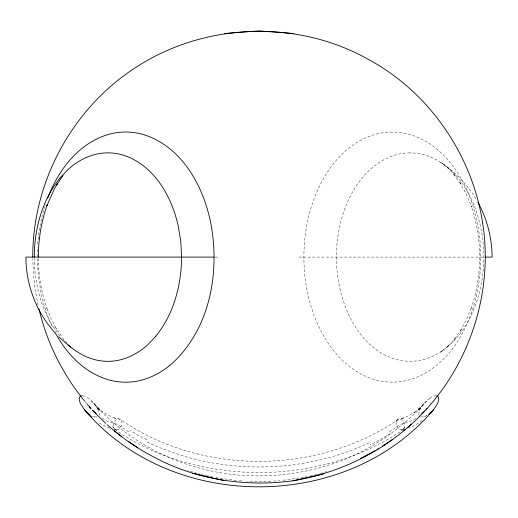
<?xml version="1.0" encoding="UTF-8"?>
<svg xmlns="http://www.w3.org/2000/svg" width="518" height="518" viewBox="0 0 518 518"><rect width="100%" height="100%" fill="white"/><g stroke="black" fill="none" stroke-linecap="round" stroke-linejoin="round"><path stroke-width="0.39" stroke-dasharray="2.59 1.94" d="M37.264 256.455L37.51 247.351M37.717 244.12C38.74 230.432 41.382 216.854 45.707 203.82M99.067 415.345L99.314 413.668L98.886 411.493M429.778 398.167L424.378 403.075L420.046 409.233A21.892 18.279 38.4 0 0 419.12 411.493L418.809 415.028M82.893 395.739L84.071 396.005A17.081 14.394 -41.4 0 1 86.351 397.002A27.253 22.967 -41.4 0 1 88.235 398.161L91.699 401.042L100.175 409.725L98.763 408.585L103.082 412.037L111.707 416.912L116.414 418.512L114.452 418.065C118.026 417.812 122.468 419.379 121.924 423.413C121.84 424.864 121.335 426.275 120.513 427.467C119.373 429.208 116.926 430.717 114.931 429.448C110.379 425.608 116.038 416.453 120.493 419.535C201.722 475.887 318.039 474.883 399.125 418.894C400.064 418.855 400.802 419.133 401.463 419.548C402.693 420.305 403.716 421.633 404.344 423.439C405.063 425.511 404.901 428.541 402.693 429.662C400.362 430.62 398.044 428.664 397.021 426.69C396.218 425.181 395.843 423.394 396.225 421.704C396.963 418.279 400.414 418.667 403.813 417.994L401.864 418.44L406.3 416.906L414.937 412.017L413.493 413.183L419.399 408.443L417.987 409.583L423.989 403.522L417.819 410.651L427.881 399.624M422.112 420.493L415.786 424.838L409.084 427.842M420.869 407.776C396.924 431.449 368.68 451.178 336.713 462.393C305.879 473.439 272.721 477.777 240.08 475.148C182.731 470.81 127.551 443.162 90.132 399.618M442.534 350.68L440.417 352.253L448.912 345.344L447.125 347.054L451.178 342.968L455.238 338.26L453.872 339.963L461.169 329.616L460.185 331.3L466.368 319.878L471.542 307.252L471.115 308.456C482.433 275.557 482.459 238.869 471.186 205.95L471.613 207.155L466.459 194.522L460.01 182.627L461.001 184.317L453.742 174.08L455.115 175.79L451.424 171.51L447.086 167.12L448.879 168.829L440.727 162.166L442.838 163.74M389.335 431.753L400.401 424.41L409.621 421.626A159.602 71.374 90 0 0 416.103 418.039M425.718 416.122L426.974 415.339M369.004 442.845C299.527 475.44 215.028 475.077 146.018 441.394M433.948 396.024L435.748 395.707M326.897 471.607L316.077 474.585M403.703 429.454C358.236 460.521 302.123 474.741 247.209 472.28C217.469 470.959 187.892 464.983 160.217 453.943C146.736 448.471 133.741 441.809 121.516 433.909C118.557 431.533 114.459 430.212 112.833 426.515L114.705 429.286L116.654 429.921L114.556 429.461M97.112 416.977L94.529 416.925M310.25 475.958L315.352 474.773M403.509 429.428L401.353 429.921L403.658 429.403M423.446 416.906L420.869 416.964M304.377 477.188L309.518 476.133M303.645 477.337L282.09 480.432M273.828 481.112L279.843 480.659M270.81 481.261L247.468 481.274M215.223 257.103L219.004 257.103M298.996 257.103L484.583 257.103M239.297 480.736L243.745 481.08M236.331 480.471L215.792 477.59M209.997 476.437L214.335 477.331M204.234 475.135L206.391 475.641M207.109 475.809L208.547 476.139M198.517 473.698L200.654 474.248M201.373 474.436L202.797 474.805M197.086 473.322L187.904 470.597M109.758 428.121L102.175 424.812L97.701 421.943M128.671 431.753L117.599 424.41L108.379 421.626A159.602 71.374 90 0 1 101.314 417.644M443.304 164.07C456.785 173.491 468.298 185.761 476.56 200.006M97.119 407.789L100.227 410.696L94.004 403.522L97.934 409.252M65.495 341.491L66.958 343.117M84.952 401.515L86.409 403.257M63.921 339.698L55.679 327.758L56.617 329.344L51.282 319.127L46.555 307.478L47.008 308.722C41.414 292.664 38.474 275.673 38.397 258.67M59.816 336.124L52.072 325.168L47.501 316.789A106.313 75.175 -90 0 1 37.626 288.364L35.056 272.921L34.246 258.618M38.034 305.199L35.133 289.653L33.405 274.087L32.822 258.722M37.283 258.689L38.261 276.081L41.343 294.619A127.57 90.21 -90 0 0 52.875 328.075M390.54 433.385A222.351 206.287 19.5 0 1 370.15 444.8M147.015 439.743A222.611 203.101 -13.2 0 1 129.714 430.341M97.915 409.265A21.924 18.311 -38.4 0 1 98.86 411.512M94.503 416.99A15.177 12.717 -45.2 0 1 92.638 416.342M429.785 398.174A26.535 22.358 41.4 0 1 431.792 396.93A17.081 14.394 41.4 0 1 433.942 396.005M426.69 415.663A19.47 16.349 47 0 1 423.51 417.048M396.257 421.587L397.267 419.742L396.257 421.587M404.545 427.227L403.703 428.891L404.545 427.227M392.314 132.077A125.026 88.41 -90 0 0 303.904 257.103A125.026 88.41 90 0 0 392.314 382.129A125.026 88.41 90 0 0 480.723 257.103A125.026 88.41 -90 0 0 392.314 132.077M410.088 152.914A104.189 73.673 -90 0 0 336.415 257.103A104.189 73.673 90 0 0 410.088 361.292A104.189 73.673 90 0 0 483.76 257.103A104.189 73.673 -90 0 0 410.088 152.914"/><path stroke-width="0.78" d="M47.682 198.258C54.798 179.332 65.825 161.461 81.695 148.653A128.211 90.656 -90 0 1 104.992 135.541C118.285 130.834 133.12 130.847 146.413 135.554A128.347 90.754 -90 0 1 169.69 148.672C181.889 158.508 191.278 171.445 198.161 185.444A127.57 90.21 90 0 1 210.03 219.574C220.862 270.228 210.567 330.458 169.684 365.546M38.371 257.103C38.364 239.193 41.336 221.27 47.391 204.403L46.924 205.678L54.481 188.675L57.498 183.385L56.546 185.004L63.021 175.583M32.764 257.103C32.453 181.106 73.252 106.766 137.594 66.285C206.119 22.501 297.675 19.451 368.551 59.499C429.759 92.573 472.817 155.717 482.854 224.404C492.922 291.09 470.765 361.292 425.064 410.729M429.169 414.011L433.747 409.511L437.341 403.975A23.53 19.833 41.3 0 0 438.26 401.722C439.044 399.734 439.225 396.153 436.434 395.746M59.842 178.056L68.259 169.269A106.695 75.447 -90 0 1 90.669 155.808C101.742 151.871 114.109 151.891 125.181 155.814A106.799 75.518 -90 0 1 147.572 169.282C156.313 177.117 163.138 186.894 168.305 197.39A106.313 75.175 90 0 1 178.192 225.829L180.769 241.278L181.604 257.103M155.983 336.15L147.572 344.93A106.695 75.447 90 0 1 125.175 358.398C114.089 362.335 101.722 362.315 90.644 358.391A106.961 75.634 90 0 1 71.225 347.448L68.234 344.91M433.372 409.965C346.464 512.438 171.536 512.451 84.628 409.965L80.685 403.962A23.569 19.865 -41.3 0 1 79.772 401.696C78.788 399.605 78.989 395.61 82.084 395.687M424.546 411.298L415.928 420.02L407.413 427.719M426.126 409.505L426.981 408.618M424.708 410.942L421.859 413.604M411.441 424.19C378.49 454.124 336.765 473.478 292.942 480.782C244.153 487.412 193.052 479.234 149.993 454.966C134.512 446.794 120.312 436.376 107.239 424.773M403.891 430.665L405.07 429.687M429.008 414.135L428.684 414.374M392.372 439.529L382.206 446.38M376.975 449.598L378.282 448.789M374.974 450.751L360.703 458.378M292.942 480.782L323.569 473.931M224.527 33.508L259 30.866L293.473 33.508M214.115 257.103L25.919 257.103C25.926 284.66 36.292 312.037 54.759 332.517M485.288 257.103L492.081 257.103C491.983 237.911 487.114 218.79 477.771 202.007M192.463 473.335L208.003 476.948M208.191 476.948L223.996 480.62M138.008 447.766L128.276 441.394M89.718 414.672L89.795 414.73A24.184 20.306 -47 0 0 89.938 414.84M419.8 416.478L419.327 416.032M89.387 414.439L88.979 414.141M121.814 436.713L114.381 430.918M88.818 414.024L84.628 409.965M70.623 347.157L58.741 336.797M96.141 413.604L92.722 410.385M105.614 423.323L92.256 409.984M87.289 412.898L91.673 417.126M86.894 403.839L91.019 408.618M89.323 406.747L90.786 408.365M84.473 400.932C62.626 374.236 46.931 342.663 39.005 309.078M55.186 332.569C61.791 345.105 70.616 356.585 81.663 365.52A128.354 90.76 90 0 0 104.966 378.652C118.259 383.365 133.1 383.372 146.4 378.658A128.211 90.656 90 0 0 169.684 365.546M34.298 257.103A103.723 73.342 -90 0 1 59.92 178.179M181.52 257.103A103.723 73.342 90 0 1 155.905 336.02"/></g></svg>
